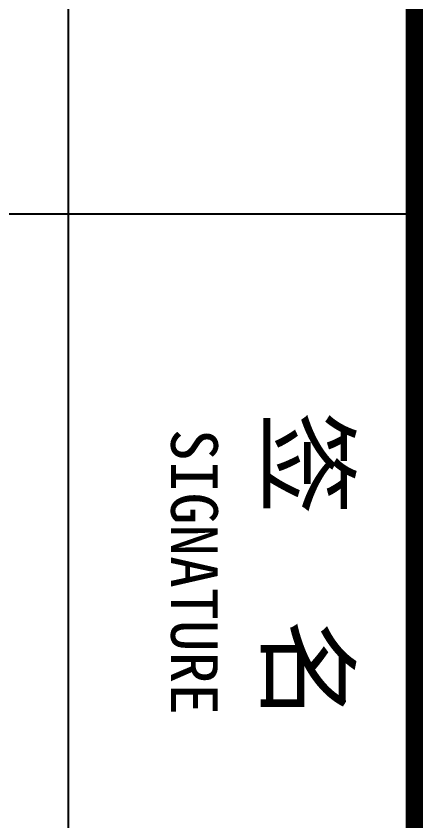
# Model space of a CAD drawing. Extents: x -496980 to 486425, y -292187 to -29437.
# Drawn here: x -263296 to -260798, y -288845 to -283905 of the extents above; entities that cross this region are included whole.
import ezdxf

# ---------------------------------------------------------------- set-up
doc = ezdxf.new("R2010")
doc.units = 0
doc.header["$LTSCALE"] = 1000
doc.header["$MEASUREMENT"] = 0
doc.layers.add('PUB_TEXT', color=7, linetype='Continuous')
doc.layers.add('PUB_TITLE', color=4, linetype='Continuous')
doc.styles.add('TQ', font='')
doc.styles.get('TQ').set_extended_font_data('SimSun')

msp = doc.modelspace()

# ---------------------------------------------------------------- linework, layer by layer
at = {"layer": 'PUB_TITLE'}
for p, q in [((-262976.1, -275661.9), (-262976.1, -289686.9)), ((-275726.1, -285118.2), (-260851.1, -285118.2))]:
    msp.add_line(p, q, dxfattribs=at)
at = {"layer": 'PUB_TITLE', "lineweight": 40, "const_width": 106.2, "elevation": -69.6}
msp.add_lwpolyline([(-260851.1, -275661.9), (-260851.1, -289686.9)], dxfattribs=at)

# ---------------------------------------------------------------- texts
at = {"layer": 'PUB_TEXT', "attachment_point": 1, "rotation": 270, "style": 'TQ'}
for s, insert, char_height, width in [('签  名', (-261276.1, -286330.8, -69.6), 467.5, 3685.179), ('SIGNATURE', (-262057.3, -286438.8, -69.6), 286.87, 5998.875)]:
    msp.add_mtext(s, dxfattribs=dict(at, insert=insert, char_height=char_height, width=width))

doc.saveas('drawing.dxf')
